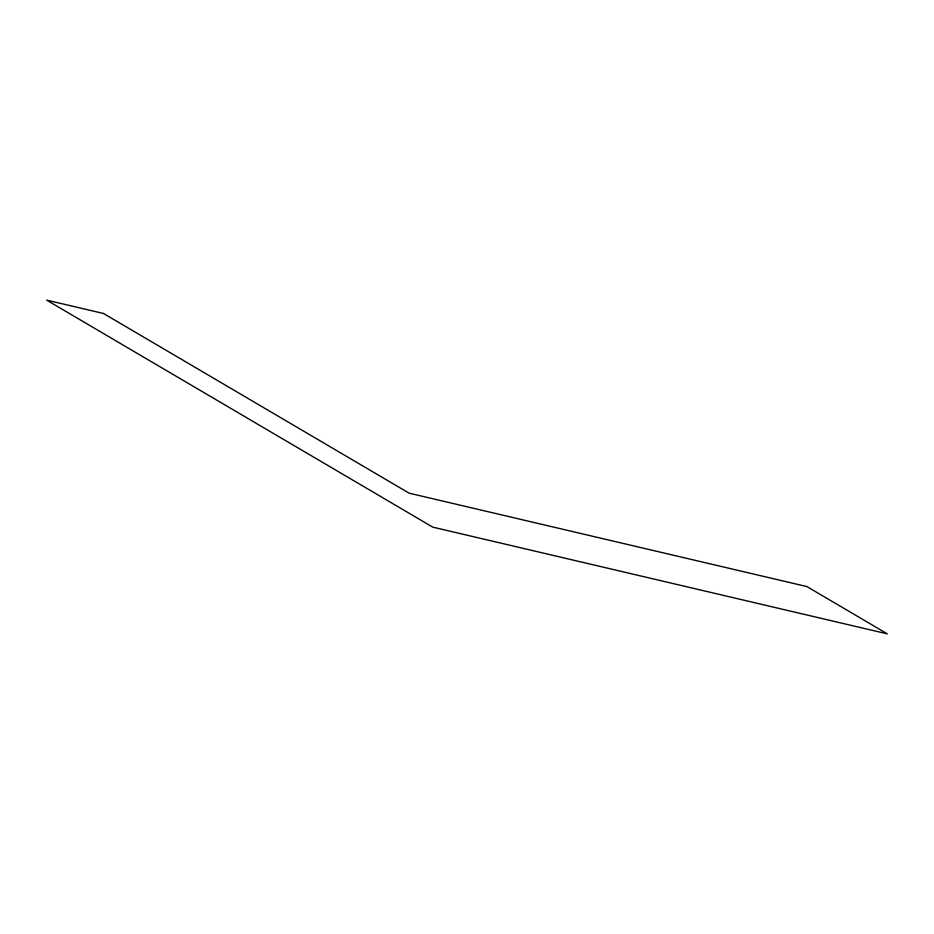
<?xml version="1.0" encoding="UTF-8"?>
<svg xmlns="http://www.w3.org/2000/svg" width="934" height="934" viewBox="0 0 934 934"><rect width="100%" height="100%" fill="white"/><g stroke="black" fill="none" stroke-linecap="round" stroke-linejoin="round"><path stroke-width="1.4" d="M103.511 313.485L46.7 300.141L432.769 527.138L887.3 633.859L806.871 586.564L409.15 493.187L103.511 313.485"/></g></svg>
